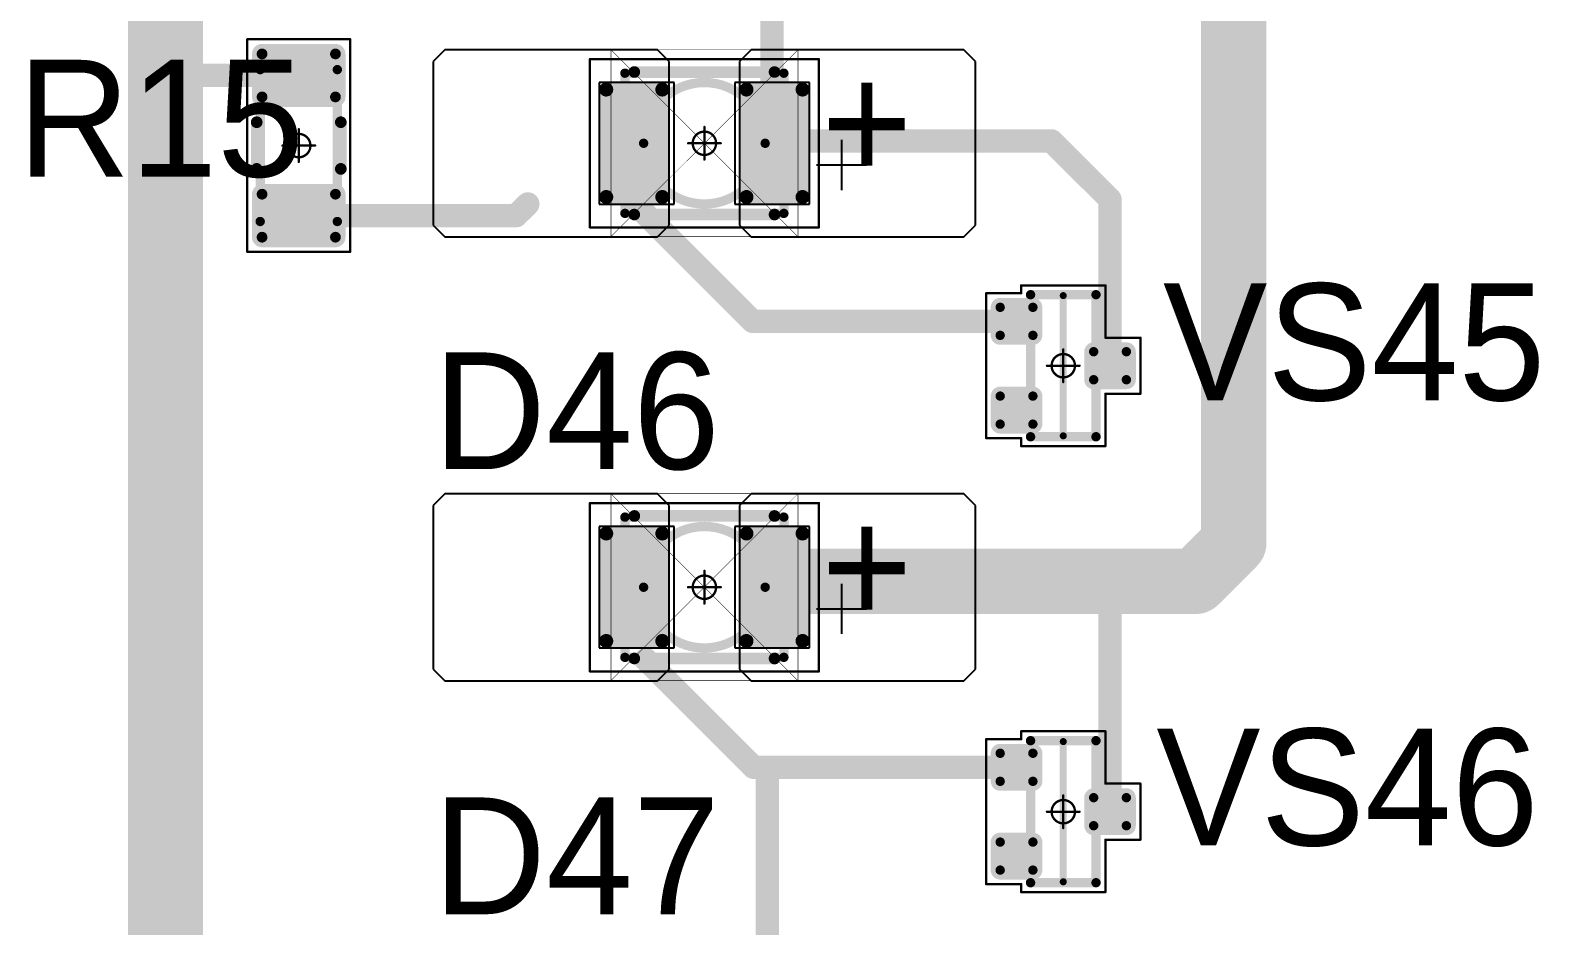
# Model space of a CAD drawing. Header units: millimetres. Extents: x 0 to 273, y 0 to 149.
# Drawn here: x 129.58 to 161.85, y 55.25 to 74.42 of the extents above; entities that cross this region are included whole.
import ezdxf

# ---------------------------------------------------------------- set-up
doc = ezdxf.new("R2010")
doc.units = ezdxf.units.MM
for name, color, linetype in [('Mechanical13', 56, 'Continuous'), ('Mechanical15', 56, 'Continuous'), ('Mechanical2', 216, 'Continuous'), ('TopLayer', 1, 'Continuous'), ('TopOverlay', 2, 'Continuous'), ('TopPaste', 8, 'Continuous'), ('TopSolder', 216, 'Continuous')]:
    doc.layers.add(name, color=color, linetype=linetype)

# ---------------------------------------------------------------- blocks, each defined once
blk = doc.blocks.new('SOT23_24')
at = {"layer": 'Mechanical13', "const_width": 0.2}
for points in [[(-0.7, -1.52), (-0.7, 1.52)], [(-0.7, 1.52), (0.7, 1.52)], [(0.7, -1.52), (0.7, 1.52)], [(-0.7, -1.52), (0.7, -1.52)]]:
    blk.add_lwpolyline(points, dxfattribs=at)
at = {"layer": 'Mechanical13', "const_width": 0.1}
for points in [[(-0.75, 1.52, 1), (-0.65, 1.52, 1)], [(-0.75, 1.52, 1), (-0.65, 1.52, 1)], [(0.65, 1.52, 1), (0.75, 1.52, 1)], [(0.65, 1.52, 1), (0.75, 1.52, 1)], [(-0.75, -1.52, 1), (-0.65, -1.52, 1)], [(-0.75, -1.52, 1), (-0.65, -1.52, 1)], [(0.65, -1.52, 1), (0.75, -1.52, 1)], [(0.65, -1.52, 1), (0.75, -1.52, 1)]]:
    blk.add_lwpolyline(points, format="xyb", close=True, dxfattribs=at)
at = {"layer": 'Mechanical15', "const_width": 0.05}
for points in [[(-0.9, 1.72), (0.9, 1.72)], [(-0.9, 1.55), (-0.9, 1.72)], [(0.9, 0.6), (0.9, 1.72)], [(-1.65, 1.55), (-0.9, 1.55)], [(-1.65, -1.55), (-1.65, 1.55)], [(0, -0.35), (0, 0.35)], [(0.9, 0.6), (1.65, 0.6)], [(1.65, -0.6), (1.65, 0.6)], [(-0.35, 0), (0.35, 0)], [(0.9, -1.72), (0.9, -0.6)], [(0.9, -0.6), (1.65, -0.6)], [(-1.65, -1.55), (-0.9, -1.55)], [(-0.9, -1.72), (-0.9, -1.55)], [(-0.9, -1.72), (0.9, -1.72)]]:
    blk.add_lwpolyline(points, dxfattribs=at)
at = {"layer": 'Mechanical15'}
for points, const_width in [([(-0.913, 1.72, 1), (-0.888, 1.72, 1)], 0.025), ([(-0.913, 1.72, 1), (-0.888, 1.72, 1)], 0.025), ([(0.888, 1.72, 1), (0.913, 1.72, 1)], 0.025), ([(0.888, 1.72, 1), (0.913, 1.72, 1)], 0.025), ([(-1.662, 1.55, 1), (-1.637, 1.55, 1)], 0.025), ([(-1.662, 1.55, 1), (-1.637, 1.55, 1)], 0.025), ([(-0.913, 1.55, 1), (-0.888, 1.55, 1)], 0.025), ([(-0.913, 1.55, 1), (-0.888, 1.55, 1)], 0.025), ([(-0.012, 0.35, 1), (0.012, 0.35, 1)], 0.025), ([(0.888, 0.6, 1), (0.913, 0.6, 1)], 0.025), ([(0.888, 0.6, 1), (0.913, 0.6, 1)], 0.025), ([(1.637, 0.6, 1), (1.662, 0.6, 1)], 0.025), ([(1.637, 0.6, 1), (1.662, 0.6, 1)], 0.025), ([(-0.362, 0, 1), (-0.337, 0, 1)], 0.025), ([(0.25, 0, 1), (-0.25, 0, 1)], 0.05), ([(-0.262, 0, 1), (-0.238, 0, 1)], 0.025), ([(0.238, 0, 1), (0.262, 0, 1)], 0.025), ([(0.337, 0, 1), (0.362, 0, 1)], 0.025), ([(-0.012, -0.35, 1), (0.012, -0.35, 1)], 0.025), ([(0.888, -0.6, 1), (0.913, -0.6, 1)], 0.025), ([(0.888, -0.6, 1), (0.913, -0.6, 1)], 0.025), ([(1.637, -0.6, 1), (1.662, -0.6, 1)], 0.025), ([(1.637, -0.6, 1), (1.662, -0.6, 1)], 0.025), ([(-1.662, -1.55, 1), (-1.637, -1.55, 1)], 0.025), ([(-1.662, -1.55, 1), (-1.637, -1.55, 1)], 0.025), ([(-0.913, -1.55, 1), (-0.888, -1.55, 1)], 0.025), ([(-0.913, -1.55, 1), (-0.888, -1.55, 1)], 0.025), ([(-0.913, -1.72, 1), (-0.888, -1.72, 1)], 0.025), ([(-0.913, -1.72, 1), (-0.888, -1.72, 1)], 0.025), ([(0.888, -1.72, 1), (0.913, -1.72, 1)], 0.025), ([(0.888, -1.72, 1), (0.913, -1.72, 1)], 0.025)]:
    blk.add_lwpolyline(points, format="xyb", close=True, dxfattribs=dict(at, const_width=const_width))
at = {"layer": 'TopLayer', "const_width": 0.1}
for points in [[(-1.4, 1.25, 1), (-1.3, 1.25, 1)], [(-0.7, 1.25, 1), (-0.6, 1.25, 1)], [(-1.4, 0.65, 1), (-1.3, 0.65, 1)], [(-0.7, 0.65, 1), (-0.6, 0.65, 1)], [(0.6, 0.3, 1), (0.7, 0.3, 1)], [(1.3, 0.3, 1), (1.4, 0.3, 1)], [(0.6, -0.3, 1), (0.7, -0.3, 1)], [(1.3, -0.3, 1), (1.4, -0.3, 1)], [(-1.4, -0.65, 1), (-1.3, -0.65, 1)], [(-0.7, -0.65, 1), (-0.6, -0.65, 1)], [(-1.4, -1.25, 1), (-1.3, -1.25, 1)], [(-0.7, -1.25, 1), (-0.6, -1.25, 1)]]:
    blk.add_lwpolyline(points, format="xyb", close=True, dxfattribs=at)
at = {"layer": 'TopLayer'}
for points in [[(-1.35, 1.35), (-1.35, 0.55), (-0.65, 1.35), (-0.65, 0.55)], [(-1.45, 1.25), (-1.45, 0.65), (-0.55, 1.25), (-0.55, 0.65)], [(0.65, 0.4), (0.65, -0.4), (1.35, 0.4), (1.35, -0.4)], [(0.55, 0.3), (0.55, -0.3), (1.45, 0.3), (1.45, -0.3)], [(-1.35, -0.55), (-1.35, -1.35), (-0.65, -0.55), (-0.65, -1.35)], [(-1.45, -0.65), (-1.45, -1.25), (-0.55, -0.65), (-0.55, -1.25)]]:
    blk.add_solid(points, dxfattribs=at)
at = {"layer": 'TopOverlay', "const_width": 0.15}
blk.add_lwpolyline([(0, -1.5), (0, 1.5)], dxfattribs=at)
at = {"layer": 'TopOverlay', "const_width": 0.075}
for points in [[(-0.038, 1.5, 1), (0.038, 1.5, 1)], [(-0.038, -1.5, 1), (0.038, -1.5, 1)]]:
    blk.add_lwpolyline(points, format="xyb", close=True, dxfattribs=at)
at = {"layer": 'TopPaste', "const_width": 0.075}
for points in [[(-1.387, 1.25, 1), (-1.313, 1.25, 1)], [(-0.687, 1.25, 1), (-0.613, 1.25, 1)], [(-1.387, 0.65, 1), (-1.313, 0.65, 1)], [(-0.687, 0.65, 1), (-0.613, 0.65, 1)], [(0.613, 0.3, 1), (0.687, 0.3, 1)], [(1.313, 0.3, 1), (1.387, 0.3, 1)], [(0.613, -0.3, 1), (0.687, -0.3, 1)], [(1.313, -0.3, 1), (1.387, -0.3, 1)], [(-1.387, -0.65, 1), (-1.313, -0.65, 1)], [(-0.687, -0.65, 1), (-0.613, -0.65, 1)], [(-1.387, -1.25, 1), (-1.313, -1.25, 1)], [(-0.687, -1.25, 1), (-0.613, -1.25, 1)]]:
    blk.add_lwpolyline(points, format="xyb", close=True, dxfattribs=at)
at = {"layer": 'TopPaste'}
for points in [[(-1.35, 1.325), (-1.35, 0.575), (-0.65, 1.325), (-0.65, 0.575)], [(-1.425, 1.25), (-1.425, 0.65), (-0.575, 1.25), (-0.575, 0.65)], [(0.65, 0.375), (0.65, -0.375), (1.35, 0.375), (1.35, -0.375)], [(0.575, 0.3), (0.575, -0.3), (1.425, 0.3), (1.425, -0.3)], [(-1.35, -0.575), (-1.35, -1.325), (-0.65, -0.575), (-0.65, -1.325)], [(-1.425, -0.65), (-1.425, -1.25), (-0.575, -0.65), (-0.575, -1.25)]]:
    blk.add_solid(points, dxfattribs=at)
at = {"layer": 'TopSolder', "const_width": 0.202}
for points in [[(-1.451, 1.25, 1), (-1.249, 1.25, 1)], [(-0.751, 1.25, 1), (-0.549, 1.25, 1)], [(-1.451, 0.65, 1), (-1.249, 0.65, 1)], [(-0.751, 0.65, 1), (-0.549, 0.65, 1)], [(0.549, 0.3, 1), (0.751, 0.3, 1)], [(1.249, 0.3, 1), (1.451, 0.3, 1)], [(0.549, -0.3, 1), (0.751, -0.3, 1)], [(1.249, -0.3, 1), (1.451, -0.3, 1)], [(-1.451, -0.65, 1), (-1.249, -0.65, 1)], [(-0.751, -0.65, 1), (-0.549, -0.65, 1)], [(-1.451, -1.25, 1), (-1.249, -1.25, 1)], [(-0.751, -1.25, 1), (-0.549, -1.25, 1)]]:
    blk.add_lwpolyline(points, format="xyb", close=True, dxfattribs=at)
at = {"layer": 'TopSolder'}
for points in [[(-1.35, 1.452), (-1.35, 0.448), (-0.65, 1.452), (-0.65, 0.448)], [(-1.552, 1.25), (-1.552, 0.65), (-0.448, 1.25), (-0.448, 0.65)], [(0.65, 0.502), (0.65, -0.502), (1.35, 0.502), (1.35, -0.502)], [(0.448, 0.3), (0.448, -0.3), (1.552, 0.3), (1.552, -0.3)], [(-1.35, -0.448), (-1.35, -1.452), (-0.65, -0.448), (-0.65, -1.452)], [(-1.552, -0.65), (-1.552, -1.25), (-0.448, -0.65), (-0.448, -1.25)]]:
    blk.add_solid(points, dxfattribs=at)
blk = doc.blocks.new('SOT23_25')
at = {"layer": 'Mechanical13', "const_width": 0.2}
for points in [[(-0.7, -1.52), (-0.7, 1.52)], [(-0.7, 1.52), (0.7, 1.52)], [(0.7, -1.52), (0.7, 1.52)], [(-0.7, -1.52), (0.7, -1.52)]]:
    blk.add_lwpolyline(points, dxfattribs=at)
at = {"layer": 'Mechanical13', "const_width": 0.1}
for points in [[(-0.75, 1.52, 1), (-0.65, 1.52, 1)], [(-0.75, 1.52, 1), (-0.65, 1.52, 1)], [(0.65, 1.52, 1), (0.75, 1.52, 1)], [(0.65, 1.52, 1), (0.75, 1.52, 1)], [(-0.75, -1.52, 1), (-0.65, -1.52, 1)], [(-0.75, -1.52, 1), (-0.65, -1.52, 1)], [(0.65, -1.52, 1), (0.75, -1.52, 1)], [(0.65, -1.52, 1), (0.75, -1.52, 1)]]:
    blk.add_lwpolyline(points, format="xyb", close=True, dxfattribs=at)
at = {"layer": 'Mechanical15', "const_width": 0.05}
for points in [[(-0.9, 1.72), (0.9, 1.72)], [(-0.9, 1.55), (-0.9, 1.72)], [(0.9, 0.6), (0.9, 1.72)], [(-1.65, 1.55), (-0.9, 1.55)], [(-1.65, -1.55), (-1.65, 1.55)], [(0, -0.35), (0, 0.35)], [(0.9, 0.6), (1.65, 0.6)], [(1.65, -0.6), (1.65, 0.6)], [(-0.35, 0), (0.35, 0)], [(0.9, -1.72), (0.9, -0.6)], [(0.9, -0.6), (1.65, -0.6)], [(-1.65, -1.55), (-0.9, -1.55)], [(-0.9, -1.72), (-0.9, -1.55)], [(-0.9, -1.72), (0.9, -1.72)]]:
    blk.add_lwpolyline(points, dxfattribs=at)
at = {"layer": 'Mechanical15'}
for points, const_width in [([(-0.913, 1.72, 1), (-0.888, 1.72, 1)], 0.025), ([(-0.913, 1.72, 1), (-0.888, 1.72, 1)], 0.025), ([(0.888, 1.72, 1), (0.913, 1.72, 1)], 0.025), ([(0.888, 1.72, 1), (0.913, 1.72, 1)], 0.025), ([(-1.662, 1.55, 1), (-1.637, 1.55, 1)], 0.025), ([(-1.662, 1.55, 1), (-1.637, 1.55, 1)], 0.025), ([(-0.913, 1.55, 1), (-0.888, 1.55, 1)], 0.025), ([(-0.913, 1.55, 1), (-0.888, 1.55, 1)], 0.025), ([(-0.012, 0.35, 1), (0.012, 0.35, 1)], 0.025), ([(0.888, 0.6, 1), (0.913, 0.6, 1)], 0.025), ([(0.888, 0.6, 1), (0.913, 0.6, 1)], 0.025), ([(1.637, 0.6, 1), (1.662, 0.6, 1)], 0.025), ([(1.637, 0.6, 1), (1.662, 0.6, 1)], 0.025), ([(-0.362, 0, 1), (-0.337, 0, 1)], 0.025), ([(0.25, 0, 1), (-0.25, 0, 1)], 0.05), ([(-0.262, 0, 1), (-0.238, 0, 1)], 0.025), ([(0.238, 0, 1), (0.262, 0, 1)], 0.025), ([(0.337, 0, 1), (0.362, 0, 1)], 0.025), ([(-0.012, -0.35, 1), (0.012, -0.35, 1)], 0.025), ([(0.888, -0.6, 1), (0.913, -0.6, 1)], 0.025), ([(0.888, -0.6, 1), (0.913, -0.6, 1)], 0.025), ([(1.637, -0.6, 1), (1.662, -0.6, 1)], 0.025), ([(1.637, -0.6, 1), (1.662, -0.6, 1)], 0.025), ([(-1.662, -1.55, 1), (-1.637, -1.55, 1)], 0.025), ([(-1.662, -1.55, 1), (-1.637, -1.55, 1)], 0.025), ([(-0.913, -1.55, 1), (-0.888, -1.55, 1)], 0.025), ([(-0.913, -1.55, 1), (-0.888, -1.55, 1)], 0.025), ([(-0.913, -1.72, 1), (-0.888, -1.72, 1)], 0.025), ([(-0.913, -1.72, 1), (-0.888, -1.72, 1)], 0.025), ([(0.888, -1.72, 1), (0.913, -1.72, 1)], 0.025), ([(0.888, -1.72, 1), (0.913, -1.72, 1)], 0.025)]:
    blk.add_lwpolyline(points, format="xyb", close=True, dxfattribs=dict(at, const_width=const_width))
at = {"layer": 'TopLayer', "const_width": 0.1}
for points in [[(-1.4, 1.25, 1), (-1.3, 1.25, 1)], [(-0.7, 1.25, 1), (-0.6, 1.25, 1)], [(-1.4, 0.65, 1), (-1.3, 0.65, 1)], [(-0.7, 0.65, 1), (-0.6, 0.65, 1)], [(0.6, 0.3, 1), (0.7, 0.3, 1)], [(1.3, 0.3, 1), (1.4, 0.3, 1)], [(0.6, -0.3, 1), (0.7, -0.3, 1)], [(1.3, -0.3, 1), (1.4, -0.3, 1)], [(-1.4, -0.65, 1), (-1.3, -0.65, 1)], [(-0.7, -0.65, 1), (-0.6, -0.65, 1)], [(-1.4, -1.25, 1), (-1.3, -1.25, 1)], [(-0.7, -1.25, 1), (-0.6, -1.25, 1)]]:
    blk.add_lwpolyline(points, format="xyb", close=True, dxfattribs=at)
at = {"layer": 'TopLayer'}
for points in [[(-1.35, 1.35), (-1.35, 0.55), (-0.65, 1.35), (-0.65, 0.55)], [(-1.45, 1.25), (-1.45, 0.65), (-0.55, 1.25), (-0.55, 0.65)], [(0.65, 0.4), (0.65, -0.4), (1.35, 0.4), (1.35, -0.4)], [(0.55, 0.3), (0.55, -0.3), (1.45, 0.3), (1.45, -0.3)], [(-1.35, -0.55), (-1.35, -1.35), (-0.65, -0.55), (-0.65, -1.35)], [(-1.45, -0.65), (-1.45, -1.25), (-0.55, -0.65), (-0.55, -1.25)]]:
    blk.add_solid(points, dxfattribs=at)
at = {"layer": 'TopOverlay', "const_width": 0.15}
blk.add_lwpolyline([(0, -1.5), (0, 1.5)], dxfattribs=at)
at = {"layer": 'TopOverlay', "const_width": 0.075}
for points in [[(-0.038, 1.5, 1), (0.038, 1.5, 1)], [(-0.038, -1.5, 1), (0.038, -1.5, 1)]]:
    blk.add_lwpolyline(points, format="xyb", close=True, dxfattribs=at)
at = {"layer": 'TopPaste', "const_width": 0.075}
for points in [[(-1.387, 1.25, 1), (-1.313, 1.25, 1)], [(-0.687, 1.25, 1), (-0.613, 1.25, 1)], [(-1.387, 0.65, 1), (-1.313, 0.65, 1)], [(-0.687, 0.65, 1), (-0.613, 0.65, 1)], [(0.613, 0.3, 1), (0.687, 0.3, 1)], [(1.313, 0.3, 1), (1.387, 0.3, 1)], [(0.613, -0.3, 1), (0.687, -0.3, 1)], [(1.313, -0.3, 1), (1.387, -0.3, 1)], [(-1.387, -0.65, 1), (-1.313, -0.65, 1)], [(-0.687, -0.65, 1), (-0.613, -0.65, 1)], [(-1.387, -1.25, 1), (-1.313, -1.25, 1)], [(-0.687, -1.25, 1), (-0.613, -1.25, 1)]]:
    blk.add_lwpolyline(points, format="xyb", close=True, dxfattribs=at)
at = {"layer": 'TopPaste'}
for points in [[(-1.35, 1.325), (-1.35, 0.575), (-0.65, 1.325), (-0.65, 0.575)], [(-1.425, 1.25), (-1.425, 0.65), (-0.575, 1.25), (-0.575, 0.65)], [(0.65, 0.375), (0.65, -0.375), (1.35, 0.375), (1.35, -0.375)], [(0.575, 0.3), (0.575, -0.3), (1.425, 0.3), (1.425, -0.3)], [(-1.35, -0.575), (-1.35, -1.325), (-0.65, -0.575), (-0.65, -1.325)], [(-1.425, -0.65), (-1.425, -1.25), (-0.575, -0.65), (-0.575, -1.25)]]:
    blk.add_solid(points, dxfattribs=at)
at = {"layer": 'TopSolder', "const_width": 0.202}
for points in [[(-1.451, 1.25, 1), (-1.249, 1.25, 1)], [(-0.751, 1.25, 1), (-0.549, 1.25, 1)], [(-1.451, 0.65, 1), (-1.249, 0.65, 1)], [(-0.751, 0.65, 1), (-0.549, 0.65, 1)], [(0.549, 0.3, 1), (0.751, 0.3, 1)], [(1.249, 0.3, 1), (1.451, 0.3, 1)], [(0.549, -0.3, 1), (0.751, -0.3, 1)], [(1.249, -0.3, 1), (1.451, -0.3, 1)], [(-1.451, -0.65, 1), (-1.249, -0.65, 1)], [(-0.751, -0.65, 1), (-0.549, -0.65, 1)], [(-1.451, -1.25, 1), (-1.249, -1.25, 1)], [(-0.751, -1.25, 1), (-0.549, -1.25, 1)]]:
    blk.add_lwpolyline(points, format="xyb", close=True, dxfattribs=at)
at = {"layer": 'TopSolder'}
for points in [[(-1.35, 1.452), (-1.35, 0.448), (-0.65, 1.452), (-0.65, 0.448)], [(-1.552, 1.25), (-1.552, 0.65), (-0.448, 1.25), (-0.448, 0.65)], [(0.65, 0.502), (0.65, -0.502), (1.35, 0.502), (1.35, -0.502)], [(0.448, 0.3), (0.448, -0.3), (1.552, 0.3), (1.552, -0.3)], [(-1.35, -0.448), (-1.35, -1.452), (-0.65, -0.448), (-0.65, -1.452)], [(-1.552, -0.65), (-1.552, -1.25), (-0.448, -0.65), (-0.448, -1.25)]]:
    blk.add_solid(points, dxfattribs=at)
blk = doc.blocks.new('RC1206S_77')
at = {"layer": 'Mechanical13', "const_width": 0.2}
for points in [[(1.625, 0.825), (-1.625, 0.825)], [(-1.625, -0.825), (-1.625, 0.825)], [(1.625, -0.825), (1.625, 0.825)], [(1.625, -0.825), (-1.625, -0.825)]]:
    blk.add_lwpolyline(points, dxfattribs=at)
at = {"layer": 'Mechanical13', "const_width": 0.1}
for points in [[(-1.675, 0.825, 1), (-1.575, 0.825, 1)], [(-1.675, 0.825, 1), (-1.575, 0.825, 1)], [(1.575, 0.825, 1), (1.675, 0.825, 1)], [(1.575, 0.825, 1), (1.675, 0.825, 1)], [(-1.675, -0.825, 1), (-1.575, -0.825, 1)], [(-1.675, -0.825, 1), (-1.575, -0.825, 1)], [(1.575, -0.825, 1), (1.675, -0.825, 1)], [(1.575, -0.825, 1), (1.675, -0.825, 1)]]:
    blk.add_lwpolyline(points, format="xyb", close=True, dxfattribs=at)
at = {"layer": 'Mechanical15', "const_width": 0.05}
for points in [[(2.275, 1.1), (-2.275, 1.1)], [(-2.275, -1.1), (-2.275, 1.1)], [(2.275, -1.1), (2.275, 1.1)], [(0, -0.35), (0, 0.35)], [(0.35, 0), (-0.35, 0)], [(2.275, -1.1), (-2.275, -1.1)]]:
    blk.add_lwpolyline(points, dxfattribs=at)
at = {"layer": 'Mechanical15'}
for points, const_width in [([(-2.287, 1.1, 1), (-2.262, 1.1, 1)], 0.025), ([(-2.287, 1.1, 1), (-2.262, 1.1, 1)], 0.025), ([(2.262, 1.1, 1), (2.287, 1.1, 1)], 0.025), ([(2.262, 1.1, 1), (2.287, 1.1, 1)], 0.025), ([(-0.012, 0.35, 1), (0.012, 0.35, 1)], 0.025), ([(-0.362, 0, 1), (-0.337, 0, 1)], 0.025), ([(0.25, 0, 1), (-0.25, 0, 1)], 0.05), ([(-0.262, 0, 1), (-0.238, 0, 1)], 0.025), ([(0.238, 0, 1), (0.262, 0, 1)], 0.025), ([(0.337, 0, 1), (0.362, 0, 1)], 0.025), ([(-0.012, -0.35, 1), (0.012, -0.35, 1)], 0.025), ([(-2.287, -1.1, 1), (-2.262, -1.1, 1)], 0.025), ([(-2.287, -1.1, 1), (-2.262, -1.1, 1)], 0.025), ([(2.262, -1.1, 1), (2.287, -1.1, 1)], 0.025), ([(2.262, -1.1, 1), (2.287, -1.1, 1)], 0.025)]:
    blk.add_lwpolyline(points, format="xyb", close=True, dxfattribs=dict(at, const_width=const_width))
at = {"layer": 'TopLayer', "const_width": 0.115}
for points in [[(-2.018, 0.785, 1), (-1.903, 0.785, 1)], [(-1.098, 0.785, 1), (-0.983, 0.785, 1)], [(0.983, 0.785, 1), (1.098, 0.785, 1)], [(1.903, 0.785, 1), (2.018, 0.785, 1)], [(-2.018, -0.785, 1), (-1.903, -0.785, 1)], [(-1.098, -0.785, 1), (-0.983, -0.785, 1)], [(0.983, -0.785, 1), (1.098, -0.785, 1)], [(1.903, -0.785, 1), (2.018, -0.785, 1)]]:
    blk.add_lwpolyline(points, format="xyb", close=True, dxfattribs=at)
at = {"layer": 'TopLayer'}
for points in [[(-2.075, -0.785), (-0.925, -0.785), (-2.075, 0.785), (-0.925, 0.785)], [(-1.96, -0.9), (-1.04, -0.9), (-1.96, 0.9), (-1.04, 0.9)], [(0.925, -0.785), (2.075, -0.785), (0.925, 0.785), (2.075, 0.785)], [(1.04, -0.9), (1.96, -0.9), (1.04, 0.9), (1.96, 0.9)]]:
    blk.add_solid(points, dxfattribs=at)
at = {"layer": 'TopOverlay', "const_width": 0.25}
for points in [[(0.5, 0.9), (-0.5, 0.9)], [(0.5, -0.9), (-0.5, -0.9)]]:
    blk.add_lwpolyline(points, dxfattribs=at)
at = {"layer": 'TopOverlay', "const_width": 0.125}
for points in [[(-0.562, 0.9, 1), (-0.437, 0.9, 1)], [(0.437, 0.9, 1), (0.562, 0.9, 1)], [(-0.562, -0.9, 1), (-0.437, -0.9, 1)], [(0.437, -0.9, 1), (0.562, -0.9, 1)]]:
    blk.add_lwpolyline(points, format="xyb", close=True, dxfattribs=at)
at = {"layer": 'TopPaste', "const_width": 0.09}
for points in [[(-2.005, 0.785, 1), (-1.915, 0.785, 1)], [(-1.085, 0.785, 1), (-0.995, 0.785, 1)], [(0.995, 0.785, 1), (1.085, 0.785, 1)], [(1.915, 0.785, 1), (2.005, 0.785, 1)], [(-2.005, -0.785, 1), (-1.915, -0.785, 1)], [(-1.085, -0.785, 1), (-0.995, -0.785, 1)], [(0.995, -0.785, 1), (1.085, -0.785, 1)], [(1.915, -0.785, 1), (2.005, -0.785, 1)]]:
    blk.add_lwpolyline(points, format="xyb", close=True, dxfattribs=at)
at = {"layer": 'TopPaste'}
for points in [[(-2.05, -0.785), (-0.95, -0.785), (-2.05, 0.785), (-0.95, 0.785)], [(-1.96, -0.875), (-1.04, -0.875), (-1.96, 0.875), (-1.04, 0.875)], [(0.95, -0.785), (2.05, -0.785), (0.95, 0.785), (2.05, 0.785)], [(1.04, -0.875), (1.96, -0.875), (1.04, 0.875), (1.96, 0.875)]]:
    blk.add_solid(points, dxfattribs=at)
at = {"layer": 'TopSolder', "const_width": 0.215}
for points in [[(-2.068, 0.785, 1), (-1.853, 0.785, 1)], [(-1.148, 0.785, 1), (-0.933, 0.785, 1)], [(0.933, 0.785, 1), (1.148, 0.785, 1)], [(1.853, 0.785, 1), (2.068, 0.785, 1)], [(-2.068, -0.785, 1), (-1.853, -0.785, 1)], [(-1.148, -0.785, 1), (-0.933, -0.785, 1)], [(0.933, -0.785, 1), (1.148, -0.785, 1)], [(1.853, -0.785, 1), (2.068, -0.785, 1)]]:
    blk.add_lwpolyline(points, format="xyb", close=True, dxfattribs=at)
at = {"layer": 'TopSolder'}
for points in [[(-1.96, -1), (-1.04, -1), (-1.96, 1), (-1.04, 1)], [(1.04, -1), (1.96, -1), (1.04, 1), (1.96, 1)], [(-2.175, -0.785), (-0.825, -0.785), (-2.175, 0.785), (-0.825, 0.785)], [(0.825, -0.785), (2.175, -0.785), (0.825, 0.785), (2.175, 0.785)]]:
    blk.add_solid(points, dxfattribs=at)
blk = doc.blocks.new('T66G_109')
at = {"layer": 'Mechanical13'}
for p, q in [((2.936, 0.071), (2.936, -1)), ((2.4, -0.464), (3.471, -0.464))]:
    blk.add_line(p, q, dxfattribs=at)
at = {"layer": 'Mechanical13', "const_width": 0.2}
for points in [[(-1.7, 1.5), (1.7, 1.5)], [(-1.7, -1.5), (-1.7, 1.5)], [(1.7, -1.5), (1.7, 1.5)], [(-1.7, -1.5), (1.7, -1.5)]]:
    blk.add_lwpolyline(points, dxfattribs=at)
at = {"layer": 'Mechanical13'}
for points, const_width in [([(-1.75, 1.5, 1), (-1.65, 1.5, 1)], 0.1), ([(-1.75, 1.5, 1), (-1.65, 1.5, 1)], 0.1), ([(1.3, 0, 1), (-1.3, 0, 1)], 0.2), ([(1.65, 1.5, 1), (1.75, 1.5, 1)], 0.1), ([(1.65, 1.5, 1), (1.75, 1.5, 1)], 0.1), ([(-1.35, 0, 1), (-1.25, 0, 1)], 0.1), ([(1.25, 0, 1), (1.35, 0, 1)], 0.1), ([(-1.75, -1.5, 1), (-1.65, -1.5, 1)], 0.1), ([(-1.75, -1.5, 1), (-1.65, -1.5, 1)], 0.1), ([(1.65, -1.5, 1), (1.75, -1.5, 1)], 0.1), ([(1.65, -1.5, 1), (1.75, -1.5, 1)], 0.1)]:
    blk.add_lwpolyline(points, format="xyb", close=True, dxfattribs=dict(at, const_width=const_width))
at = {"layer": 'Mechanical15', "const_width": 0.05}
for points in [[(-2.45, -1.8), (-2.45, 1.8)], [(-2.45, 1.8), (2.45, 1.8)], [(2.45, -1.8), (2.45, 1.8)], [(0, -0.35), (0, 0.35)], [(-0.35, 0), (0.35, 0)], [(-2.45, -1.8), (2.45, -1.8)]]:
    blk.add_lwpolyline(points, dxfattribs=at)
at = {"layer": 'Mechanical15'}
for points, const_width in [([(-2.462, 1.8, 1), (-2.437, 1.8, 1)], 0.025), ([(-2.462, 1.8, 1), (-2.437, 1.8, 1)], 0.025), ([(2.438, 1.8, 1), (2.463, 1.8, 1)], 0.025), ([(2.438, 1.8, 1), (2.463, 1.8, 1)], 0.025), ([(-0.012, 0.35, 1), (0.013, 0.35, 1)], 0.025), ([(-0.362, 0, 1), (-0.337, 0, 1)], 0.025), ([(0.25, 0, 1), (-0.25, 0, 1)], 0.05), ([(-0.262, 0, 1), (-0.238, 0, 1)], 0.025), ([(0.238, 0, 1), (0.262, 0, 1)], 0.025), ([(0.338, 0, 1), (0.363, 0, 1)], 0.025), ([(-0.012, -0.35, 1), (0.013, -0.35, 1)], 0.025), ([(-2.462, -1.8, 1), (-2.437, -1.8, 1)], 0.025), ([(-2.462, -1.8, 1), (-2.437, -1.8, 1)], 0.025), ([(2.438, -1.8, 1), (2.463, -1.8, 1)], 0.025), ([(2.438, -1.8, 1), (2.463, -1.8, 1)], 0.025)]:
    blk.add_lwpolyline(points, format="xyb", close=True, dxfattribs=dict(at, const_width=const_width))
at = {"layer": 'TopLayer'}
for p, q in [((-5.55, 2), (-5.8, 1.75)), ((-1, 2), (-5.55, 2)), ((-0.75, 1.75), (-1, 2)), ((1, 2), (0.75, 1.75)), ((5.55, 2), (1, 2)), ((5.8, 1.75), (5.55, 2)), ((-5.8, 1.75), (-5.8, -1.75)), ((-0.75, -1.75), (-0.75, 1.75)), ((0.75, 1.75), (0.75, -1.75)), ((5.8, -1.75), (5.8, 1.75)), ((-5.8, -1.75), (-5.55, -2)), ((-1, -2), (-0.75, -1.75)), ((0.75, -1.75), (1, -2)), ((5.55, -2), (5.8, -1.75)), ((-5.55, -2), (-1, -2)), ((1, -2), (5.55, -2))]:
    blk.add_line(p, q, dxfattribs=at)
at = {"layer": 'TopLayer', "const_width": 0.15}
for points in [[(-2.175, 1.15, 1), (-2.025, 1.15, 1)], [(-0.975, 1.15, 1), (-0.825, 1.15, 1)], [(0.825, 1.15, 1), (0.975, 1.15, 1)], [(2.025, 1.15, 1), (2.175, 1.15, 1)], [(-2.175, -1.15, 1), (-2.025, -1.15, 1)], [(-0.975, -1.15, 1), (-0.825, -1.15, 1)], [(0.825, -1.15, 1), (0.975, -1.15, 1)], [(2.025, -1.15, 1), (2.175, -1.15, 1)]]:
    blk.add_lwpolyline(points, format="xyb", close=True, dxfattribs=at)
at = {"layer": 'TopLayer'}
for points in [[(-0.9, 1.3), (-2.1, 1.3), (-0.9, -1.3), (-2.1, -1.3)], [(2.1, 1.3), (0.9, 1.3), (2.1, -1.3), (0.9, -1.3)], [(-0.75, 1.15), (-2.25, 1.15), (-0.75, -1.15), (-2.25, -1.15)], [(2.25, 1.15), (0.75, 1.15), (2.25, -1.15), (0.75, -1.15)]]:
    blk.add_solid(points, dxfattribs=at)
at = {"layer": 'TopOverlay', "const_width": 0.25}
for points in [[(-1.5, 1.525), (1.5, 1.525)], [(-1.5, -1.525), (1.5, -1.525)]]:
    blk.add_lwpolyline(points, dxfattribs=at)
at = {"layer": 'TopOverlay', "const_width": 0.125}
for points in [[(-1.562, 1.525, 1), (-1.437, 1.525, 1)], [(1.438, 1.525, 1), (1.563, 1.525, 1)], [(-1.562, -1.525, 1), (-1.437, -1.525, 1)], [(1.438, -1.525, 1), (1.563, -1.525, 1)]]:
    blk.add_lwpolyline(points, format="xyb", close=True, dxfattribs=at)
at = {"layer": 'TopPaste', "const_width": 0.125}
for points in [[(-2.162, 1.15, 1), (-2.037, 1.15, 1)], [(-0.962, 1.15, 1), (-0.837, 1.15, 1)], [(0.838, 1.15, 1), (0.963, 1.15, 1)], [(2.038, 1.15, 1), (2.163, 1.15, 1)], [(-2.162, -1.15, 1), (-2.037, -1.15, 1)], [(-0.962, -1.15, 1), (-0.837, -1.15, 1)], [(0.838, -1.15, 1), (0.963, -1.15, 1)], [(2.038, -1.15, 1), (2.163, -1.15, 1)]]:
    blk.add_lwpolyline(points, format="xyb", close=True, dxfattribs=at)
at = {"layer": 'TopPaste'}
for points in [[(-0.775, 1.15), (-2.225, 1.15), (-0.775, -1.15), (-2.225, -1.15)], [(-0.9, 1.275), (-2.1, 1.275), (-0.9, -1.275), (-2.1, -1.275)], [(2.225, 1.15), (0.775, 1.15), (2.225, -1.15), (0.775, -1.15)], [(2.1, 1.275), (0.9, 1.275), (2.1, -1.275), (0.9, -1.275)]]:
    blk.add_solid(points, dxfattribs=at)
at = {"layer": 'TopSolder'}
for p, q in [((-2.25, 1.3), (-2.25, -1.3)), ((-0.65, 1.3), (-2.25, 1.3)), ((-0.65, -1.3), (-0.65, 1.3)), ((0.65, 1.3), (0.65, -1.3)), ((2.25, 1.3), (0.65, 1.3)), ((2.25, -1.3), (2.25, 1.3)), ((-2.25, -1.3), (-0.65, -1.3)), ((0.65, -1.3), (2.25, -1.3))]:
    blk.add_line(p, q, dxfattribs=at)
at = {"layer": 'TopOverlay'}
blk.add_text('+', height=2.5, dxfattribs=at).set_placement((2.5, -0.8))
blk = doc.blocks.new('T66G_110')
at = {"layer": 'Mechanical13'}
for p, q in [((2.936, 0.071), (2.936, -1)), ((2.4, -0.464), (3.471, -0.464))]:
    blk.add_line(p, q, dxfattribs=at)
at = {"layer": 'Mechanical13', "const_width": 0.2}
for points in [[(-1.7, 1.5), (1.7, 1.5)], [(-1.7, -1.5), (-1.7, 1.5)], [(1.7, -1.5), (1.7, 1.5)], [(-1.7, -1.5), (1.7, -1.5)]]:
    blk.add_lwpolyline(points, dxfattribs=at)
at = {"layer": 'Mechanical13'}
for points, const_width in [([(-1.75, 1.5, 1), (-1.65, 1.5, 1)], 0.1), ([(-1.75, 1.5, 1), (-1.65, 1.5, 1)], 0.1), ([(1.3, 0, 1), (-1.3, 0, 1)], 0.2), ([(1.65, 1.5, 1), (1.75, 1.5, 1)], 0.1), ([(1.65, 1.5, 1), (1.75, 1.5, 1)], 0.1), ([(-1.35, 0, 1), (-1.25, 0, 1)], 0.1), ([(1.25, 0, 1), (1.35, 0, 1)], 0.1), ([(-1.75, -1.5, 1), (-1.65, -1.5, 1)], 0.1), ([(-1.75, -1.5, 1), (-1.65, -1.5, 1)], 0.1), ([(1.65, -1.5, 1), (1.75, -1.5, 1)], 0.1), ([(1.65, -1.5, 1), (1.75, -1.5, 1)], 0.1)]:
    blk.add_lwpolyline(points, format="xyb", close=True, dxfattribs=dict(at, const_width=const_width))
at = {"layer": 'Mechanical15', "const_width": 0.05}
for points in [[(-2.45, -1.8), (-2.45, 1.8)], [(-2.45, 1.8), (2.45, 1.8)], [(2.45, -1.8), (2.45, 1.8)], [(0, -0.35), (0, 0.35)], [(-0.35, 0), (0.35, 0)], [(-2.45, -1.8), (2.45, -1.8)]]:
    blk.add_lwpolyline(points, dxfattribs=at)
at = {"layer": 'Mechanical15'}
for points, const_width in [([(-2.462, 1.8, 1), (-2.438, 1.8, 1)], 0.025), ([(-2.462, 1.8, 1), (-2.438, 1.8, 1)], 0.025), ([(2.438, 1.8, 1), (2.462, 1.8, 1)], 0.025), ([(2.438, 1.8, 1), (2.462, 1.8, 1)], 0.025), ([(-0.012, 0.35, 1), (0.012, 0.35, 1)], 0.025), ([(-0.362, 0, 1), (-0.337, 0, 1)], 0.025), ([(0.25, 0, 1), (-0.25, 0, 1)], 0.05), ([(-0.262, 0, 1), (-0.238, 0, 1)], 0.025), ([(0.238, 0, 1), (0.262, 0, 1)], 0.025), ([(0.337, 0, 1), (0.362, 0, 1)], 0.025), ([(-0.012, -0.35, 1), (0.012, -0.35, 1)], 0.025), ([(-2.462, -1.8, 1), (-2.438, -1.8, 1)], 0.025), ([(-2.462, -1.8, 1), (-2.438, -1.8, 1)], 0.025), ([(2.438, -1.8, 1), (2.462, -1.8, 1)], 0.025), ([(2.438, -1.8, 1), (2.462, -1.8, 1)], 0.025)]:
    blk.add_lwpolyline(points, format="xyb", close=True, dxfattribs=dict(at, const_width=const_width))
at = {"layer": 'TopLayer'}
for p, q in [((-5.55, 2), (-5.8, 1.75)), ((-1, 2), (-5.55, 2)), ((-0.75, 1.75), (-1, 2)), ((1, 2), (0.75, 1.75)), ((5.55, 2), (1, 2)), ((5.8, 1.75), (5.55, 2)), ((-5.8, 1.75), (-5.8, -1.75)), ((-0.75, -1.75), (-0.75, 1.75)), ((0.75, 1.75), (0.75, -1.75)), ((5.8, -1.75), (5.8, 1.75)), ((-5.8, -1.75), (-5.55, -2)), ((-1, -2), (-0.75, -1.75)), ((0.75, -1.75), (1, -2)), ((5.55, -2), (5.8, -1.75)), ((-5.55, -2), (-1, -2)), ((1, -2), (5.55, -2))]:
    blk.add_line(p, q, dxfattribs=at)
at = {"layer": 'TopLayer', "const_width": 0.15}
for points in [[(-2.175, 1.15, 1), (-2.025, 1.15, 1)], [(-0.975, 1.15, 1), (-0.825, 1.15, 1)], [(0.825, 1.15, 1), (0.975, 1.15, 1)], [(2.025, 1.15, 1), (2.175, 1.15, 1)], [(-2.175, -1.15, 1), (-2.025, -1.15, 1)], [(-0.975, -1.15, 1), (-0.825, -1.15, 1)], [(0.825, -1.15, 1), (0.975, -1.15, 1)], [(2.025, -1.15, 1), (2.175, -1.15, 1)]]:
    blk.add_lwpolyline(points, format="xyb", close=True, dxfattribs=at)
at = {"layer": 'TopLayer'}
for points in [[(-0.9, 1.3), (-2.1, 1.3), (-0.9, -1.3), (-2.1, -1.3)], [(2.1, 1.3), (0.9, 1.3), (2.1, -1.3), (0.9, -1.3)], [(-0.75, 1.15), (-2.25, 1.15), (-0.75, -1.15), (-2.25, -1.15)], [(2.25, 1.15), (0.75, 1.15), (2.25, -1.15), (0.75, -1.15)]]:
    blk.add_solid(points, dxfattribs=at)
at = {"layer": 'TopOverlay', "const_width": 0.25}
for points in [[(-1.5, 1.525), (1.5, 1.525)], [(-1.5, -1.525), (1.5, -1.525)]]:
    blk.add_lwpolyline(points, dxfattribs=at)
at = {"layer": 'TopOverlay', "const_width": 0.125}
for points in [[(-1.562, 1.525, 1), (-1.438, 1.525, 1)], [(1.438, 1.525, 1), (1.562, 1.525, 1)], [(-1.562, -1.525, 1), (-1.438, -1.525, 1)], [(1.438, -1.525, 1), (1.562, -1.525, 1)]]:
    blk.add_lwpolyline(points, format="xyb", close=True, dxfattribs=at)
at = {"layer": 'TopPaste', "const_width": 0.125}
for points in [[(-2.163, 1.15, 1), (-2.038, 1.15, 1)], [(-0.963, 1.15, 1), (-0.838, 1.15, 1)], [(0.838, 1.15, 1), (0.963, 1.15, 1)], [(2.038, 1.15, 1), (2.163, 1.15, 1)], [(-2.163, -1.15, 1), (-2.038, -1.15, 1)], [(-0.963, -1.15, 1), (-0.838, -1.15, 1)], [(0.838, -1.15, 1), (0.963, -1.15, 1)], [(2.038, -1.15, 1), (2.163, -1.15, 1)]]:
    blk.add_lwpolyline(points, format="xyb", close=True, dxfattribs=at)
at = {"layer": 'TopPaste'}
for points in [[(-0.775, 1.15), (-2.225, 1.15), (-0.775, -1.15), (-2.225, -1.15)], [(-0.9, 1.275), (-2.1, 1.275), (-0.9, -1.275), (-2.1, -1.275)], [(2.225, 1.15), (0.775, 1.15), (2.225, -1.15), (0.775, -1.15)], [(2.1, 1.275), (0.9, 1.275), (2.1, -1.275), (0.9, -1.275)]]:
    blk.add_solid(points, dxfattribs=at)
at = {"layer": 'TopSolder'}
for p, q in [((-2.25, 1.3), (-2.25, -1.3)), ((-0.65, 1.3), (-2.25, 1.3)), ((-0.65, -1.3), (-0.65, 1.3)), ((0.65, 1.3), (0.65, -1.3)), ((2.25, 1.3), (0.65, 1.3)), ((2.25, -1.3), (2.25, 1.3)), ((-2.25, -1.3), (-0.65, -1.3)), ((0.65, -1.3), (2.25, -1.3))]:
    blk.add_line(p, q, dxfattribs=at)
at = {"layer": 'TopOverlay'}
blk.add_text('+', height=2.5, dxfattribs=at).set_placement((2.5, -0.8))

msp = doc.modelspace()

# ---------------------------------------------------------------- linework, layer by layer
at = {"layer": 'Mechanical2'}
for points, const_width in [([(142.002, 69.999), (142.002, 73.999)], 0.0127), ([(142.002, 73.999), (146.002, 73.999)], 0.0127), ([(142.002, 73.999), (146.002, 69.999)], 0.01), ([(142.002, 69.999), (146.002, 73.999)], 0.01), ([(146.002, 69.999), (146.002, 73.999)], 0.0127), ([(142.002, 69.999), (146.002, 69.999)], 0.0127), ([(142.002, 60.499), (142.002, 64.499)], 0.0127), ([(142.002, 64.499), (146.002, 64.499)], 0.0127), ([(142.002, 64.499), (146.002, 60.499)], 0.01), ([(142.002, 60.499), (146.002, 64.499)], 0.01), ([(146.002, 60.499), (146.002, 64.499)], 0.0127), ([(142.002, 60.499), (146.002, 60.499)], 0.0127)]:
    msp.add_lwpolyline(points, dxfattribs=dict(at, const_width=const_width))
for points, const_width in [([(141.999, 73.999, 1), (142.005, 73.999, 1)], 0.00635), ([(141.999, 73.999, 1), (142.005, 73.999, 1)], 0.00635), ([(141.999, 73.999, 1), (142.004, 73.999, 1)], 0.005), ([(145.999, 73.999, 1), (146.005, 73.999, 1)], 0.00635), ([(145.999, 73.999, 1), (146.005, 73.999, 1)], 0.00635), ([(145.999, 73.999, 1), (146.004, 73.999, 1)], 0.005), ([(141.999, 69.999, 1), (142.005, 69.999, 1)], 0.00635), ([(141.999, 69.999, 1), (142.005, 69.999, 1)], 0.00635), ([(141.999, 69.999, 1), (142.004, 69.999, 1)], 0.005), ([(145.999, 69.999, 1), (146.005, 69.999, 1)], 0.00635), ([(145.999, 69.999, 1), (146.005, 69.999, 1)], 0.00635), ([(145.999, 69.999, 1), (146.004, 69.999, 1)], 0.005), ([(141.999, 64.499, 1), (142.005, 64.499, 1)], 0.00635), ([(141.999, 64.499, 1), (142.005, 64.499, 1)], 0.00635), ([(141.999, 64.499, 1), (142.004, 64.499, 1)], 0.005), ([(145.999, 64.499, 1), (146.005, 64.499, 1)], 0.00635), ([(145.999, 64.499, 1), (146.005, 64.499, 1)], 0.00635), ([(145.999, 64.499, 1), (146.004, 64.499, 1)], 0.005), ([(141.999, 60.499, 1), (142.005, 60.499, 1)], 0.00635), ([(141.999, 60.499, 1), (142.005, 60.499, 1)], 0.00635), ([(141.999, 60.499, 1), (142.004, 60.499, 1)], 0.005), ([(145.999, 60.499, 1), (146.005, 60.499, 1)], 0.00635), ([(145.999, 60.499, 1), (146.005, 60.499, 1)], 0.00635), ([(145.999, 60.499, 1), (146.004, 60.499, 1)], 0.005)]:
    msp.add_lwpolyline(points, format="xyb", close=True, dxfattribs=dict(at, const_width=const_width))
at = {"layer": 'TopLayer'}
for points, const_width in [([(132.475, 73.55), (132.475, 102.075)], 1.6), ([(155.325, 63.445), (155.325, 86.3)], 1.4), ([(145.45, 72.051), (145.45, 77.555)], 0.5), ([(132.475, 45.3), (132.475, 73.55)], 1.6), ([(132.475, 73.55), (132.575, 73.45)], 0.5), ([(132.575, 73.45), (135.325, 73.45)], 0.5), ([(145.45, 72.051), (151.424, 72.051)], 0.5), ([(145.45, 72.051), (145.502, 71.999)], 0.5), ([(151.424, 72.051), (152.679, 70.796)], 0.5), ([(152.679, 67.239), (152.679, 70.796)], 0.5), ([(135.325, 70.45), (139.975, 70.45)], 0.5), ([(139.975, 70.45), (140.225, 70.7)], 0.5), ([(142.625, 70.6), (145.036, 68.189)], 0.5), ([(145.036, 68.189), (150.679, 68.189)], 0.5), ([(154.505, 62.625), (155.325, 63.445)], 1.4), ([(145.502, 62.575), (145.552, 62.625)], 1.4), ([(145.502, 62.499), (145.502, 62.575)], 1.4), ([(145.552, 62.625), (152.625, 62.625)], 1.4), ([(152.625, 62.625), (154.505, 62.625)], 1.4), ([(152.625, 62.625), (152.679, 62.571)], 0.5), ([(152.679, 57.696), (152.679, 62.571)], 0.5), ([(142.75, 60.95), (145.054, 58.646)], 0.5), ([(145.054, 58.646), (145.35, 58.646)], 0.5), ([(145.35, 58.646), (150.679, 58.646)], 0.5), ([(145.35, 53.151), (145.35, 58.646)], 0.5)]:
    msp.add_lwpolyline(points, dxfattribs=dict(at, const_width=const_width))
for points, const_width in [([(132.075, 73.55, 1), (132.875, 73.55, 1)], 0.8), ([(132.075, 73.55, 1), (132.875, 73.55, 1)], 0.8), ([(132.35, 73.55, 1), (132.6, 73.55, 1)], 0.25), ([(132.45, 73.45, 1), (132.7, 73.45, 1)], 0.25), ([(132.45, 73.45, 1), (132.7, 73.45, 1)], 0.25), ([(135.2, 73.45, 1), (135.45, 73.45, 1)], 0.25), ([(145.325, 72.051, 1), (145.575, 72.051, 1)], 0.25), ([(145.325, 72.051, 1), (145.575, 72.051, 1)], 0.25), ([(145.325, 72.051, 1), (145.575, 72.051, 1)], 0.25), ([(151.299, 72.051, 1), (151.549, 72.051, 1)], 0.25), ([(151.299, 72.051, 1), (151.549, 72.051, 1)], 0.25), ([(145.377, 71.999, 1), (145.627, 71.999, 1)], 0.25), ([(152.554, 70.796, 1), (152.804, 70.796, 1)], 0.25), ([(152.554, 70.796, 1), (152.804, 70.796, 1)], 0.25), ([(135.2, 70.45, 1), (135.45, 70.45, 1)], 0.25), ([(139.85, 70.45, 1), (140.1, 70.45, 1)], 0.25), ([(139.85, 70.45, 1), (140.1, 70.45, 1)], 0.25), ([(140.1, 70.7, 1), (140.35, 70.7, 1)], 0.25), ([(142.5, 70.6, 1), (142.75, 70.6, 1)], 0.25), ([(144.911, 68.189, 1), (145.161, 68.189, 1)], 0.25), ([(144.911, 68.189, 1), (145.161, 68.189, 1)], 0.25), ([(150.554, 68.189, 1), (150.804, 68.189, 1)], 0.25), ([(152.554, 67.239, 1), (152.804, 67.239, 1)], 0.25), ([(154.975, 63.445, 1), (155.675, 63.445, 1)], 0.7), ([(154.975, 63.445, 1), (155.675, 63.445, 1)], 0.7), ([(145.152, 62.575, 1), (145.852, 62.575, 1)], 0.7), ([(145.152, 62.575, 1), (145.852, 62.575, 1)], 0.7), ([(145.202, 62.625, 1), (145.902, 62.625, 1)], 0.7), ([(145.202, 62.625, 1), (145.902, 62.625, 1)], 0.7), ([(152.275, 62.625, 1), (152.975, 62.625, 1)], 0.7), ([(152.275, 62.625, 1), (152.975, 62.625, 1)], 0.7), ([(154.155, 62.625, 1), (154.855, 62.625, 1)], 0.7), ([(154.155, 62.625, 1), (154.855, 62.625, 1)], 0.7), ([(145.152, 62.499, 1), (145.852, 62.499, 1)], 0.7), ([(152.5, 62.625, 1), (152.75, 62.625, 1)], 0.25), ([(152.554, 62.571, 1), (152.804, 62.571, 1)], 0.25), ([(152.554, 62.571, 1), (152.804, 62.571, 1)], 0.25), ([(142.625, 60.95, 1), (142.875, 60.95, 1)], 0.25), ([(144.929, 58.646, 1), (145.179, 58.646, 1)], 0.25), ([(144.929, 58.646, 1), (145.179, 58.646, 1)], 0.25), ([(145.225, 58.646, 1), (145.475, 58.646, 1)], 0.25), ([(145.225, 58.646, 1), (145.475, 58.646, 1)], 0.25), ([(145.225, 58.646, 1), (145.475, 58.646, 1)], 0.25), ([(150.554, 58.646, 1), (150.804, 58.646, 1)], 0.25), ([(152.554, 57.696, 1), (152.804, 57.696, 1)], 0.25)]:
    msp.add_lwpolyline(points, format="xyb", close=True, dxfattribs=dict(at, const_width=const_width))

# ---------------------------------------------------------------- block references
for name, p, rotation in [('RC1206S_77', (135.325, 71.95), 270), ('T66G_110', (144.002, 71.999), 360), ('SOT23_25', (151.679, 67.239), 360), ('T66G_109', (144.002, 62.499), 360), ('SOT23_24', (151.679, 57.696), 360)]:
    msp.add_blockref(name, p, dxfattribs=dict(rotation=rotation))

# ---------------------------------------------------------------- texts
at = {"layer": 'TopOverlay'}
for s, p in [('R15', (129.306, 71.285)), ('VS45', (153.814, 66.499)), ('D46', (138.199, 65.026)), ('VS46', (153.669, 56.974)), ('D47', (138.199, 55.502))]:
    msp.add_text(s, height=2.5, dxfattribs=at).set_placement(p)

doc.saveas('drawing.dxf')
